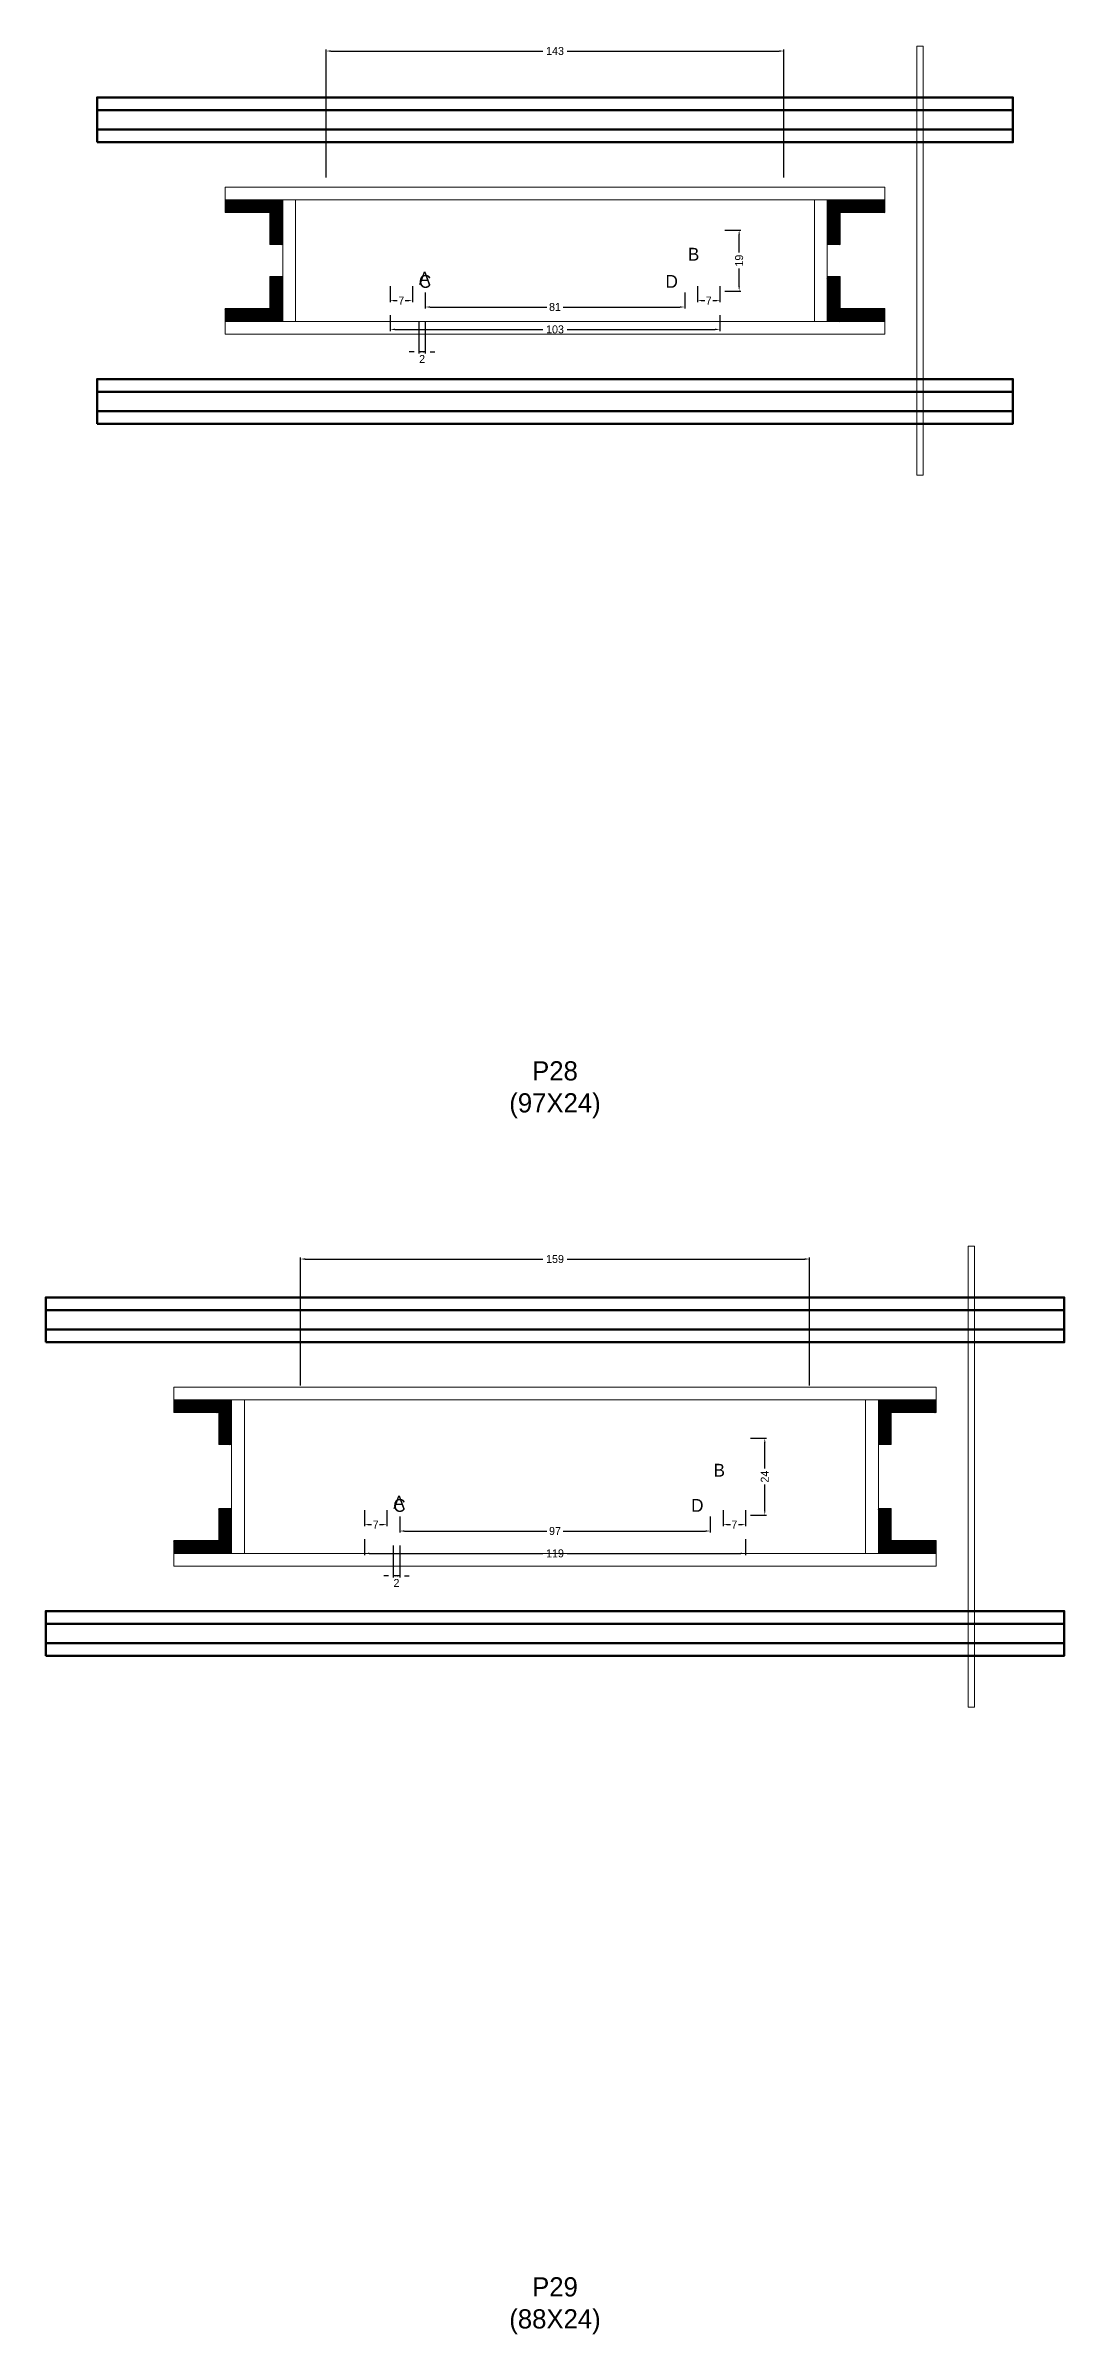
# Model space of a CAD drawing. Header units: centimetres. Extents: x -7000 to 4307, y -13306 to 295.
# Drawn here: x -159 to 159, y -10388 to -9673 of the extents above; entities that cross this region are included whole.
import ezdxf

# ---------------------------------------------------------------- set-up
doc = ezdxf.new("R2010")
doc.units = ezdxf.units.CM
for name, color, linetype in [('COTA', 241, 'Continuous'), ('GRAVATA', 224, 'Continuous'), ('Hachura', 251, 'Continuous'), ('NOMENCLATURA', 7, 'Continuous'), ('SARRAFO', 251, 'Continuous')]:
    doc.layers.add(name, color=color, linetype=linetype)
doc.dimstyles.new('cotax2', dxfattribs={"dimtxt": 2.5, "dimasz": 1.5, "dimexe": 0.5, "dimexo": 0.5, "dimgap": 0.5, "dimtad": 1, "dimcen": 2.5, "dimazin": 3, "dimtfac": 1, "dimtmove": 0, "dimatfit": 3})

# ---------------------------------------------------------------- blocks, each defined once
blk = doc.blocks.new('_CLOSEDFILLED')
at = {"color": 0, "linetype": 'BYBLOCK'}
blk.add_solid([(-1, 0.16), (0, 0), (-1, -0.16)], dxfattribs=at)
blk = doc.blocks.new('*D898')
for p, q in [((-51.5, -9757), (-51.5, -9762)), ((-50, -9761.5), (-3.75, -9761.5)), ((3.75, -9761.5), (50, -9761.5)), ((51.5, -9757), (51.5, -9762))]:
    blk.add_line(p, q)
at = {"layer": 'Defpoints'}
for p in [(-51.5, -9756.5), (-51.5, -9761.5), (51.5, -9756.5)]:
    blk.add_point(p, dxfattribs=at)
at = {"layer": 'COTA', "xscale": 1.5, "yscale": 1.5, "rotation": 180}
blk.add_blockref('_CLOSEDFILLED', (-51.5, -9761.5), dxfattribs=at)
at = {"layer": 'COTA', "xscale": 1.5, "yscale": 1.5}
blk.add_blockref('_CLOSEDFILLED', (51.5, -9761.5), dxfattribs=at)
at = {"layer": 'COTA', "insert": (0, -9761.5), "char_height": 2.5, "attachment_point": 5}
blk.add_mtext('103', dxfattribs=at)
blk = doc.blocks.new('*D899')
for p, q in [((-40.5, -9750), (-40.5, -9755)), ((-39, -9754.5), (-2.5, -9754.5)), ((2.5, -9754.5), (39, -9754.5)), ((40.5, -9750), (40.5, -9755))]:
    blk.add_line(p, q)
at = {"layer": 'Defpoints'}
for p in [(-40.5, -9749.5), (-40.5, -9754.5), (40.5, -9749.5)]:
    blk.add_point(p, dxfattribs=at)
at = {"layer": 'COTA', "xscale": 1.5, "yscale": 1.5, "rotation": 180}
blk.add_blockref('_CLOSEDFILLED', (-40.5, -9754.5), dxfattribs=at)
at = {"layer": 'COTA', "xscale": 1.5, "yscale": 1.5}
blk.add_blockref('_CLOSEDFILLED', (40.5, -9754.5), dxfattribs=at)
at = {"layer": 'COTA', "insert": (0, -9754.5), "char_height": 2.5, "attachment_point": 5}
blk.add_mtext('81', dxfattribs=at)
blk = doc.blocks.new('*D900')
for p, q in [((53, -9730.5), (58, -9730.5)), ((57.5, -9737.5), (57.5, -9732)), ((57.5, -9748), (57.5, -9742.5)), ((53, -9749.5), (58, -9749.5))]:
    blk.add_line(p, q)
at = {"layer": 'Defpoints'}
for p in [(52.5, -9730.5), (52.5, -9749.5), (57.5, -9749.5)]:
    blk.add_point(p, dxfattribs=at)
at = {"layer": 'COTA', "xscale": 1.5, "yscale": 1.5}
for p, rotation in [((57.5, -9730.5), 90), ((57.5, -9749.5), 270)]:
    blk.add_blockref('_CLOSEDFILLED', p, dxfattribs=dict(at, rotation=rotation))
at = {"layer": 'COTA', "insert": (57.5, -9740), "char_height": 2.5, "attachment_point": 5, "rotation": 90}
blk.add_mtext('19', dxfattribs=at)
blk = doc.blocks.new('*D901')
for p, q in [((-51.5, -9748), (-51.5, -9753)), ((-50, -9752.5), (-49.25, -9752.5)), ((-46.75, -9752.5), (-46, -9752.5)), ((-44.5, -9748), (-44.5, -9753))]:
    blk.add_line(p, q)
at = {"layer": 'Defpoints'}
for p in [(-51.5, -9747.5), (-51.5, -9752.5), (-44.5, -9747.5)]:
    blk.add_point(p, dxfattribs=at)
at = {"layer": 'COTA', "xscale": 1.5, "yscale": 1.5, "rotation": 180}
blk.add_blockref('_CLOSEDFILLED', (-51.5, -9752.5), dxfattribs=at)
at = {"layer": 'COTA', "xscale": 1.5, "yscale": 1.5}
blk.add_blockref('_CLOSEDFILLED', (-44.5, -9752.5), dxfattribs=at)
at = {"layer": 'COTA', "insert": (-48, -9752.5), "char_height": 2.5, "attachment_point": 5}
blk.add_mtext('7', dxfattribs=at)
blk = doc.blocks.new('*D902')
for p, q in [((44.5, -9748), (44.5, -9753)), ((46, -9752.5), (46.75, -9752.5)), ((49.25, -9752.5), (50, -9752.5)), ((51.5, -9748), (51.5, -9753))]:
    blk.add_line(p, q)
at = {"layer": 'Defpoints'}
for p in [(44.5, -9747.5), (44.5, -9752.5), (51.5, -9747.5)]:
    blk.add_point(p, dxfattribs=at)
at = {"layer": 'COTA', "xscale": 1.5, "yscale": 1.5, "rotation": 180}
blk.add_blockref('_CLOSEDFILLED', (44.5, -9752.5), dxfattribs=at)
at = {"layer": 'COTA', "xscale": 1.5, "yscale": 1.5}
blk.add_blockref('_CLOSEDFILLED', (51.5, -9752.5), dxfattribs=at)
at = {"layer": 'COTA', "insert": (48, -9752.5), "char_height": 2.5, "attachment_point": 5}
blk.add_mtext('7', dxfattribs=at)
blk = doc.blocks.new('*D903')
for p, q in [((-71.5, -9714), (-71.5, -9674)), ((-70, -9674.5), (-3.75, -9674.5)), ((3.75, -9674.5), (70, -9674.5)), ((71.5, -9714), (71.5, -9674))]:
    blk.add_line(p, q)
at = {"layer": 'Defpoints'}
for p in [(-71.5, -9674.5), (-71.5, -9714.5), (71.5, -9714.5)]:
    blk.add_point(p, dxfattribs=at)
at = {"layer": 'COTA', "xscale": 1.5, "yscale": 1.5, "rotation": 180}
blk.add_blockref('_CLOSEDFILLED', (-71.5, -9674.5), dxfattribs=at)
at = {"layer": 'COTA', "xscale": 1.5, "yscale": 1.5}
blk.add_blockref('_CLOSEDFILLED', (71.5, -9674.5), dxfattribs=at)
at = {"layer": 'COTA', "insert": (0, -9674.5), "char_height": 2.5, "attachment_point": 5}
blk.add_mtext('143', dxfattribs=at)
blk = doc.blocks.new('*D932')
for p, q in [((-59.5, -10139.5), (-59.5, -10144.5)), ((59.5, -10139.5), (59.5, -10144.5)), ((-58, -10144), (-3.75, -10144)), ((3.75, -10144), (58, -10144))]:
    blk.add_line(p, q)
at = {"layer": 'Defpoints'}
for p in [(-59.5, -10139), (59.5, -10139), (-59.5, -10144)]:
    blk.add_point(p, dxfattribs=at)
at = {"layer": 'COTA', "xscale": 1.5, "yscale": 1.5, "rotation": 180}
blk.add_blockref('_CLOSEDFILLED', (-59.5, -10144), dxfattribs=at)
at = {"layer": 'COTA', "xscale": 1.5, "yscale": 1.5}
blk.add_blockref('_CLOSEDFILLED', (59.5, -10144), dxfattribs=at)
at = {"layer": 'COTA', "insert": (0, -10144), "char_height": 2.5, "attachment_point": 5}
blk.add_mtext('119', dxfattribs=at)
blk = doc.blocks.new('*D933')
for p, q in [((-48.5, -10132.5), (-48.5, -10137.5)), ((48.5, -10132.5), (48.5, -10137.5)), ((-47, -10137), (-2.5, -10137)), ((2.5, -10137), (47, -10137))]:
    blk.add_line(p, q)
at = {"layer": 'Defpoints'}
for p in [(-48.5, -10132), (48.5, -10132), (-48.5, -10137)]:
    blk.add_point(p, dxfattribs=at)
at = {"layer": 'COTA', "xscale": 1.5, "yscale": 1.5, "rotation": 180}
blk.add_blockref('_CLOSEDFILLED', (-48.5, -10137), dxfattribs=at)
at = {"layer": 'COTA', "xscale": 1.5, "yscale": 1.5}
blk.add_blockref('_CLOSEDFILLED', (48.5, -10137), dxfattribs=at)
at = {"layer": 'COTA', "insert": (0, -10137), "char_height": 2.5, "attachment_point": 5}
blk.add_mtext('97', dxfattribs=at)
blk = doc.blocks.new('*D934')
for p, q in [((61, -10108), (66, -10108)), ((65.5, -10117.5), (65.5, -10109.5)), ((65.5, -10130.5), (65.5, -10122.5)), ((61, -10132), (66, -10132))]:
    blk.add_line(p, q)
at = {"layer": 'Defpoints'}
for p in [(60.5, -10108), (60.5, -10132), (65.5, -10132)]:
    blk.add_point(p, dxfattribs=at)
at = {"layer": 'COTA', "xscale": 1.5, "yscale": 1.5}
for p, rotation in [((65.5, -10108), 90), ((65.5, -10132), 270)]:
    blk.add_blockref('_CLOSEDFILLED', p, dxfattribs=dict(at, rotation=rotation))
at = {"layer": 'COTA', "insert": (65.5, -10120), "char_height": 2.5, "attachment_point": 5, "rotation": 90}
blk.add_mtext('24', dxfattribs=at)
blk = doc.blocks.new('*D935')
for p, q in [((-59.5, -10130.5), (-59.5, -10135.5)), ((-52.5, -10130.5), (-52.5, -10135.5)), ((-58, -10135), (-57.25, -10135)), ((-54.75, -10135), (-54, -10135))]:
    blk.add_line(p, q)
at = {"layer": 'Defpoints'}
for p in [(-59.5, -10130), (-52.5, -10130), (-59.5, -10135)]:
    blk.add_point(p, dxfattribs=at)
at = {"layer": 'COTA', "xscale": 1.5, "yscale": 1.5, "rotation": 180}
blk.add_blockref('_CLOSEDFILLED', (-59.5, -10135), dxfattribs=at)
at = {"layer": 'COTA', "xscale": 1.5, "yscale": 1.5}
blk.add_blockref('_CLOSEDFILLED', (-52.5, -10135), dxfattribs=at)
at = {"layer": 'COTA', "insert": (-56, -10135), "char_height": 2.5, "attachment_point": 5}
blk.add_mtext('7', dxfattribs=at)
blk = doc.blocks.new('*D936')
for p, q in [((52.5, -10130.5), (52.5, -10135.5)), ((59.5, -10130.5), (59.5, -10135.5)), ((54, -10135), (54.75, -10135)), ((57.25, -10135), (58, -10135))]:
    blk.add_line(p, q)
at = {"layer": 'Defpoints'}
for p in [(52.5, -10130), (59.5, -10130), (52.5, -10135)]:
    blk.add_point(p, dxfattribs=at)
at = {"layer": 'COTA', "xscale": 1.5, "yscale": 1.5, "rotation": 180}
blk.add_blockref('_CLOSEDFILLED', (52.5, -10135), dxfattribs=at)
at = {"layer": 'COTA', "xscale": 1.5, "yscale": 1.5}
blk.add_blockref('_CLOSEDFILLED', (59.5, -10135), dxfattribs=at)
at = {"layer": 'COTA', "insert": (56, -10135), "char_height": 2.5, "attachment_point": 5}
blk.add_mtext('7', dxfattribs=at)
blk = doc.blocks.new('*D937')
for p, q in [((-79.5, -10091.5), (-79.5, -10051.5)), ((-78, -10052), (-3.75, -10052)), ((3.75, -10052), (78, -10052)), ((79.5, -10091.5), (79.5, -10051.5))]:
    blk.add_line(p, q)
at = {"layer": 'Defpoints'}
for p in [(-79.5, -10052), (-79.5, -10092), (79.5, -10092)]:
    blk.add_point(p, dxfattribs=at)
at = {"layer": 'COTA', "xscale": 1.5, "yscale": 1.5, "rotation": 180}
blk.add_blockref('_CLOSEDFILLED', (-79.5, -10052), dxfattribs=at)
at = {"layer": 'COTA', "xscale": 1.5, "yscale": 1.5}
blk.add_blockref('_CLOSEDFILLED', (79.5, -10052), dxfattribs=at)
at = {"layer": 'COTA', "insert": (0, -10052), "char_height": 2.5, "attachment_point": 5}
blk.add_mtext('159', dxfattribs=at)

msp = doc.modelspace()

# ---------------------------------------------------------------- hatches: boundary and pattern name
at = {"layer": 'SARRAFO'}
h = msp.add_hatch(dxfattribs=at)
h.set_pattern_fill('SOLID', scale=2)
h.paths.add_polyline_path([(-103, -9725), (-89, -9725), (-89, -9721), (-103, -9721)])
h = msp.add_hatch(dxfattribs=at)
h.set_pattern_fill('SOLID', scale=2)
h.paths.add_polyline_path([(-89, -9735), (-85, -9735), (-85, -9721), (-89, -9721)])
h = msp.add_hatch(dxfattribs=at)
h.set_pattern_fill('SOLID', scale=2)
h.paths.add_polyline_path([(85, -9735), (89, -9735), (89, -9721), (85, -9721)])
h = msp.add_hatch(dxfattribs=at)
h.set_pattern_fill('SOLID', scale=2)
h.paths.add_polyline_path([(89, -9725), (103, -9725), (103, -9721), (89, -9721)])
h = msp.add_hatch(dxfattribs=at)
h.set_pattern_fill('SOLID', scale=2)
h.paths.add_polyline_path([(-89, -9759), (-85, -9759), (-85, -9745), (-89, -9745)])
h = msp.add_hatch(dxfattribs=at)
h.set_pattern_fill('SOLID', scale=2)
h.paths.add_polyline_path([(85, -9759), (89, -9759), (89, -9745), (85, -9745)])
h = msp.add_hatch(dxfattribs=at)
h.set_pattern_fill('SOLID', scale=2)
h.paths.add_polyline_path([(-103, -9759), (-89, -9759), (-89, -9755), (-103, -9755)])
h = msp.add_hatch(dxfattribs=at)
h.set_pattern_fill('SOLID', scale=2)
h.paths.add_polyline_path([(89, -9759), (103, -9759), (103, -9755), (89, -9755)])
h = msp.add_hatch(dxfattribs=at)
h.set_pattern_fill('SOLID', scale=2)
h.paths.add_polyline_path([(-119, -10100), (-105, -10100), (-105, -10096), (-119, -10096)])
h = msp.add_hatch(dxfattribs=at)
h.set_pattern_fill('SOLID', scale=2)
h.paths.add_polyline_path([(-105, -10110), (-101, -10110), (-101, -10096), (-105, -10096)])
h = msp.add_hatch(dxfattribs=at)
h.set_pattern_fill('SOLID', scale=2)
h.paths.add_polyline_path([(101, -10110), (105, -10110), (105, -10096), (101, -10096)])
h = msp.add_hatch(dxfattribs=at)
h.set_pattern_fill('SOLID', scale=2)
h.paths.add_polyline_path([(105, -10100), (119, -10100), (119, -10096), (105, -10096)])
h = msp.add_hatch(dxfattribs=at)
h.set_pattern_fill('SOLID', scale=2)
h.paths.add_polyline_path([(-105, -10144), (-101, -10144), (-101, -10130), (-105, -10130)])
h = msp.add_hatch(dxfattribs=at)
h.set_pattern_fill('SOLID', scale=2)
h.paths.add_polyline_path([(101, -10144), (105, -10144), (105, -10130), (101, -10130)])
h = msp.add_hatch(dxfattribs=at)
h.set_pattern_fill('SOLID', scale=2)
h.paths.add_polyline_path([(-119, -10144), (-105, -10144), (-105, -10140), (-119, -10140)])
h = msp.add_hatch(dxfattribs=at)
h.set_pattern_fill('SOLID', scale=2)
h.paths.add_polyline_path([(105, -10144), (119, -10144), (119, -10140), (105, -10140)])

# ---------------------------------------------------------------- linework, layer by layer
at = {"layer": 'GRAVATA', "lineweight": 50}
for points in [[(-143, -9703), (143, -9703), (143, -9689), (-143, -9689)], [(-143, -9699), (143, -9699), (143, -9693), (-143, -9693)], [(-143, -9791), (143, -9791), (143, -9777), (-143, -9777)], [(-143, -9787), (143, -9787), (143, -9781), (-143, -9781)], [(-159, -10078), (159, -10078), (159, -10064), (-159, -10064)], [(-159, -10074), (159, -10074), (159, -10068), (-159, -10068)], [(-159, -10176), (159, -10176), (159, -10162), (-159, -10162)], [(-159, -10172), (159, -10172), (159, -10166), (-159, -10166)]]:
    msp.add_lwpolyline(points, close=True, dxfattribs=at)
at = {"layer": 'Hachura', "lineweight": 13}
for points in [[(113, -9807), (115, -9807), (115, -9673), (113, -9673)], [(129, -10192), (131, -10192), (131, -10048), (129, -10048)]]:
    msp.add_lwpolyline(points, close=True, dxfattribs=at)
at = {"layer": 'Hachura', "lineweight": 18}
for points in [[(-103, -9721), (103, -9721), (103, -9717), (-103, -9717)], [(-85, -9759), (-81, -9759), (-81, -9721), (-85, -9721)], [(81, -9759), (85, -9759), (85, -9721), (81, -9721)], [(-103, -9763), (103, -9763), (103, -9759), (-103, -9759)], [(-119, -10096), (119, -10096), (119, -10092), (-119, -10092)], [(-101, -10144), (-97, -10144), (-97, -10096), (-101, -10096)], [(97, -10144), (101, -10144), (101, -10096), (97, -10096)], [(-119, -10148), (119, -10148), (119, -10144), (-119, -10144)]]:
    msp.add_lwpolyline(points, close=True, dxfattribs=at)
at = {"layer": 'SARRAFO', "lineweight": 13}
for points in [[(-103, -9725), (-89, -9725), (-89, -9721), (-103, -9721)], [(-89, -9735), (-85, -9735), (-85, -9721), (-89, -9721)], [(85, -9735), (89, -9735), (89, -9721), (85, -9721)], [(89, -9725), (103, -9725), (103, -9721), (89, -9721)], [(-89, -9759), (-85, -9759), (-85, -9745), (-89, -9745)], [(85, -9759), (89, -9759), (89, -9745), (85, -9745)], [(-103, -9759), (-89, -9759), (-89, -9755), (-103, -9755)], [(89, -9759), (103, -9759), (103, -9755), (89, -9755)], [(-119, -10100), (-105, -10100), (-105, -10096), (-119, -10096)], [(-105, -10110), (-101, -10110), (-101, -10096), (-105, -10096)], [(101, -10110), (105, -10110), (105, -10096), (101, -10096)], [(105, -10100), (119, -10100), (119, -10096), (105, -10096)], [(-105, -10144), (-101, -10144), (-101, -10130), (-105, -10130)], [(101, -10144), (105, -10144), (105, -10130), (101, -10130)], [(-119, -10144), (-105, -10144), (-105, -10140), (-119, -10140)], [(105, -10144), (119, -10144), (119, -10140), (105, -10140)]]:
    msp.add_lwpolyline(points, close=True, dxfattribs=at)

# ---------------------------------------------------------------- texts
at = {"layer": 'NOMENCLATURA'}
for s, p in [('B', (41.5, -9740)), ('A', (-42.5, -9747.5)), ('C', (-42.5, -9748.5)), ('D', (34.5, -9748.5)), ('B', (49.5, -10120)), ('A', (-50.5, -10130)), ('C', (-50.5, -10131)), ('D', (42.5, -10131))]:
    msp.add_text(s, height=4, dxfattribs=at).set_placement(p)
at = {"layer": 'NOMENCLATURA', "char_height": 6, "attachment_point": 8}
for s, insert in [('P28\\P(97X24)', (0, -10008)), ('P29\\P(88X24)', (0, -10388))]:
    msp.add_mtext(s, dxfattribs=dict(at, insert=insert))

# ---------------------------------------------------------------- dimensions: what is measured, and where the dimension line sits
at = {"layer": 'COTA'}
for base, p1, p2, picture, middle in [((-71.5, -9674.5), (-71.5, -9714.5), (71.5, -9714.5), '*D903', (0, -9674.5)), ((-51.5, -9752.5), (-51.5, -9747.5), (-44.5, -9747.5), '*D901', (-48, -9752.5)), ((-40.5, -9754.5), (-40.5, -9749.5), (40.5, -9749.5), '*D899', (0, -9754.5)), ((44.5, -9752.5), (44.5, -9747.5), (51.5, -9747.5), '*D902', (48, -9752.5)), ((-51.5, -9761.5), (-51.5, -9756.5), (51.5, -9756.5), '*D898', (0, -9761.5)), ((-79.5, -10052), (-79.5, -10092), (79.5, -10092), '*D937', (0, -10052)), ((-59.5, -10135), (-59.5, -10130), (-52.5, -10130), '*D935', (-56, -10135)), ((-48.5, -10137), (-48.5, -10132), (48.5, -10132), '*D933', (0, -10137)), ((52.5, -10135), (52.5, -10130), (59.5, -10130), '*D936', (56, -10135)), ((-59.5, -10144), (-59.5, -10139), (59.5, -10139), '*D932', (0, -10144))]:
    dim = msp.add_linear_dim(base=base, p1=p1, p2=p2, dimstyle='cotax2', dxfattribs=at)
    dim.commit()
    dim.dimension.update_dxf_attribs({"geometry": picture, "text_midpoint": middle})
for base, p1, p2, picture, middle in [((57.5, -9749.5), (52.5, -9749.5), (52.5, -9730.5), '*D900', (57.5, -9740)), ((65.5, -10132), (60.5, -10132), (60.5, -10108), '*D934', (65.5, -10120))]:
    dim = msp.add_linear_dim(base=base, p1=p1, p2=p2, angle=90, dimstyle='cotax2', dxfattribs=at)
    dim.commit()
    dim.dimension.update_dxf_attribs({"geometry": picture, "text_midpoint": middle})
for base, p1, p2 in [((-40.5, -9768.5), (-40.5, -9758.5), (-42.5, -9758.5)), ((-48.5, -10151), (-48.5, -10141), (-50.5, -10141))]:
    msp.add_linear_dim(base=base, p1=p1, p2=p2, dimstyle='cotax2', dxfattribs=at).render()

doc.saveas('drawing.dxf')
